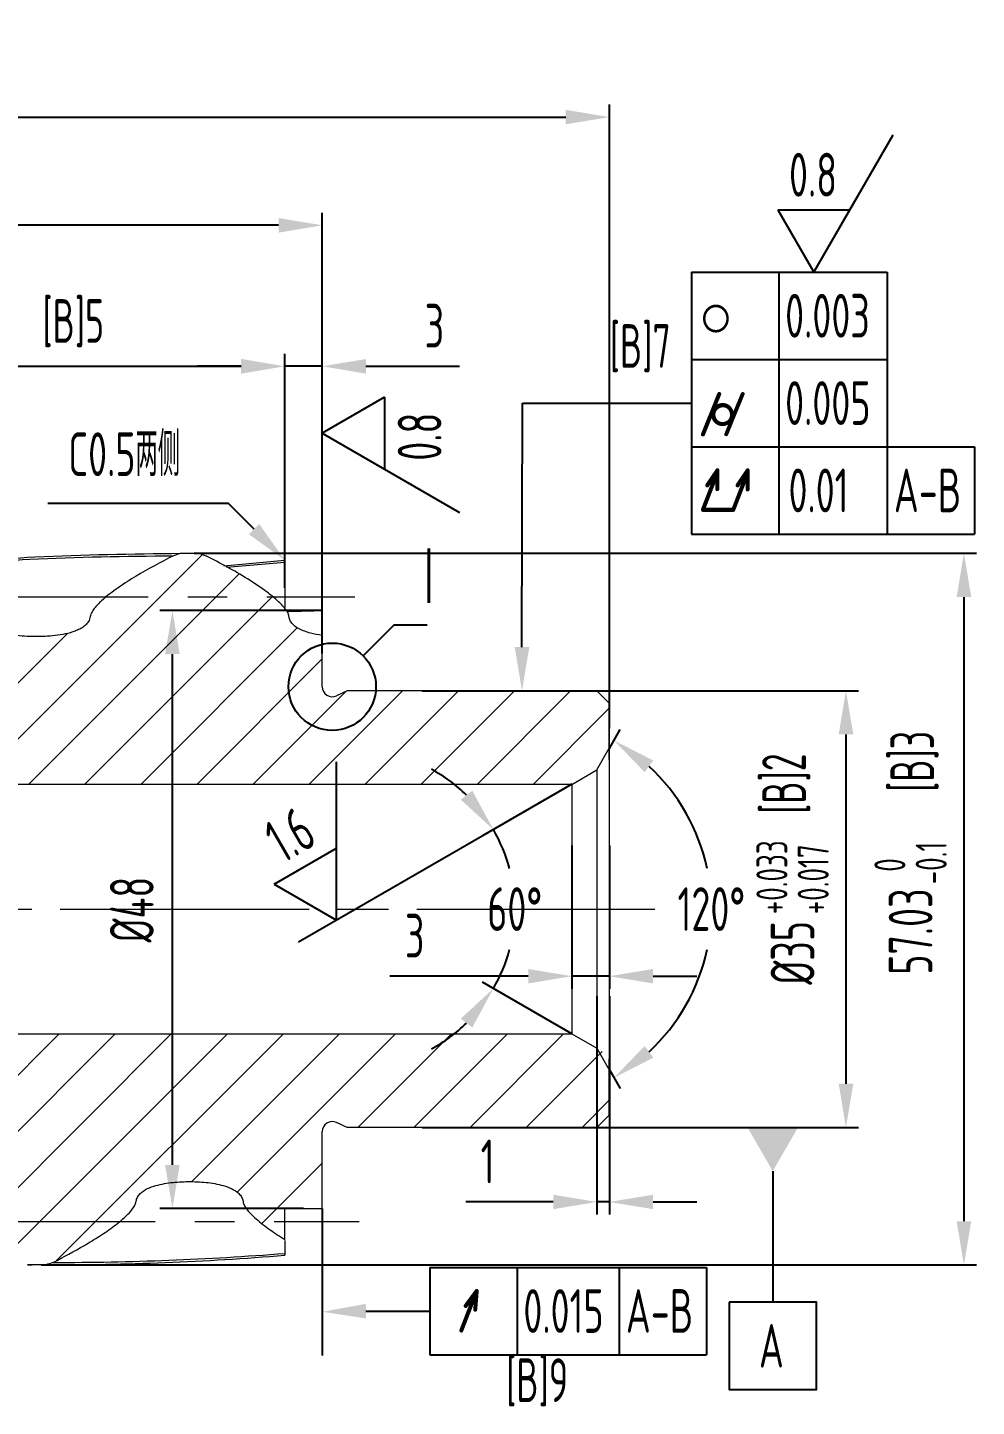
# Model space of a CAD drawing. Header units: millimetres. Extents: x 471 to 726, y 595 to 706.
# Drawn here: x 649.6 to 725.6, y 595.3 to 705.8 of the extents above; entities that cross this region are included whole.
import ezdxf

# ---------------------------------------------------------------- set-up
doc = ezdxf.new("R2010")
doc.units = ezdxf.units.MM
doc.linetypes.add('CENTER2', pattern=[28.574999, 19.049999, -3.175, 3.175, -3.175])
doc.layers.get('0').update_dxf_attribs({"lineweight": 18})
for name, color, linetype, lineweight in [('1粗实线层', 1, 'Continuous', 18), ('1轮廓实线层', 7, 'Continuous', 18), ('3中心线层', 1, 'CENTER2', 18), ('5剖面线层', 2, 'Continuous', 18), ('7标注层', 4, 'Continuous', 18), ('8符号标注层', 31, 'Continuous', 18)]:
    doc.layers.add(name, color=color, linetype=linetype, lineweight=lineweight)
doc.styles.add('PC_TEXTSTYLE', font='isocp.shx', dxfattribs={"width": 0.707, "bigfont": 'gbcbig.shx'})
doc.styles.add('PC_TEXTSTYLE4', font='isocp.shx', dxfattribs={"width": 0.707, "bigfont": 'gbcbig.shx'})
doc.styles.get("Standard").update_dxf_attribs({"font": 'txt.shx', "bigfont": 'gbcbig.shx'})
doc.dimstyles.new('GB_ANGULAR', dxfattribs={"dimtxt": 3.5, "dimasz": 3.5, "dimexe": 1, "dimexo": 0, "dimgap": 1.5, "dimtad": 1, "dimtih": 1, "dimtoh": 1, "dimdsep": 46, "dimtxsty": 'PC_TEXTSTYLE', "dimcen": 0, "dimdle": 7, "dimclrd": 256, "dimclrt": 3, "dimadec": 0, "dimazin": 2, "dimtfac": 0.71, "dimtdec": 3, "dimtmove": 0, "dimatfit": 3, "dimfxl": 1, "dimtolj": 1, "dimarcsym": 0})
doc.dimstyles.new('GB_LINEAR', dxfattribs={"dimtxt": 3.5, "dimasz": 3.5, "dimexe": 1, "dimexo": 0, "dimgap": 1.5, "dimtad": 1, "dimdsep": 46, "dimtxsty": 'PC_TEXTSTYLE', "dimcen": 0, "dimdle": 7, "dimclrd": 256, "dimclrt": 3, "dimadec": 0, "dimazin": 2, "dimtfac": 0.71, "dimtdec": 3, "dimtmove": 0, "dimatfit": 3, "dimfxl": 1, "dimtolj": 1, "dimarcsym": 0})

# ---------------------------------------------------------------- blocks, each defined once
blk = doc.blocks.new('*X877')
at = {"layer": '7标注层', "color": 3, "char_height": 3.5, "attachment_point": 1, "rotation": 90, "style": 'PC_TEXTSTYLE'}
for s, insert, width in [('{\\H0.71x;\\C2;-0.1}', (720.71, 637.15), 13.0512), ('{\\H0.71x;\\C2; 0}', (717.4, 637.15), 13.0512), ('57.03', (718.55, 629.9), 42.0382)]:
    blk.add_mtext(s, dxfattribs=dict(at, insert=insert, width=width))
blk = doc.blocks.new('*X766')
at = {"layer": '7标注层'}
for points in [[(725.16, 660.17), (723.99, 660.17), (724.57, 663.67)], [(723.99, 610.14), (725.16, 610.14), (724.57, 606.64)]]:
    blk.add_hatch(color=256, dxfattribs=at).paths.add_polyline_path(points, flags=0)
at = {"layer": '7标注层', "color": 0, "lineweight": -2}
for p, q in [((662.9, 663.67), (725.57, 663.67)), ((650.66, 606.64), (725.57, 606.64))]:
    blk.add_line(p, q, dxfattribs=at)
at = {"layer": '7标注层', "lineweight": -2}
blk.add_line((724.57, 660.17), (724.57, 610.14), dxfattribs=at)
at = {"layer": '7标注层', "color": 3}
blk.add_blockref('*X877', (0, 0), dxfattribs=at)
blk = doc.blocks.new('*X1099')
at = {"layer": '7标注层', "color": 3, "char_height": 3.5, "attachment_point": 1, "rotation": 90, "style": 'PC_TEXTSTYLE'}
for s, insert, width in [('{\\H0.71x;\\C2;+0.033}', (707.95, 634.75), 23.5926), ('{\\H0.71x;\\C2;+0.017}', (711.26, 634.75), 23.5926), ('%%C35', (709.1, 629.1), 46.2166)]:
    blk.add_mtext(s, dxfattribs=dict(at, insert=insert, width=width))
blk = doc.blocks.new('*X988')
at = {"layer": '7标注层'}
for points in [[(715.71, 649.16), (714.54, 649.16), (715.12, 652.66)], [(714.54, 621.16), (715.71, 621.16), (715.12, 617.66)]]:
    blk.add_hatch(color=256, dxfattribs=at).paths.add_polyline_path(points, flags=0)
at = {"layer": '7标注层', "color": 0, "lineweight": -2}
for p, q in [((681.17, 652.66), (716.12, 652.66)), ((681.17, 617.66), (716.12, 617.66))]:
    blk.add_line(p, q, dxfattribs=at)
at = {"layer": '7标注层', "lineweight": -2}
blk.add_line((715.12, 649.16), (715.12, 621.16), dxfattribs=at)
at = {"layer": '7标注层', "color": 3}
blk.add_blockref('*X1099', (0, 0), dxfattribs=at)
blk = doc.blocks.new('*X201919')
at = {"layer": '7标注层', "color": 3, "char_height": 3.5, "attachment_point": 1, "style": 'PC_TEXTSTYLE'}
for s, insert, width in [('{\\H0.71x;\\C2; 0}', (604.51, 705.8), 14.5571), ('173', (599.92, 704.65), 32.9391), ('{\\H0.71x;\\C2;-0.2}', (604.51, 702.49), 14.5571)]:
    blk.add_mtext(s, dxfattribs=dict(at, insert=insert, width=width))
blk = doc.blocks.new('*X191818')
at = {"layer": '7标注层'}
for points in [[(526.67, 699.21), (526.67, 698.05), (523.17, 698.63)], [(692.67, 698.05), (692.67, 699.21), (696.17, 698.63)]]:
    blk.add_hatch(color=256, dxfattribs=at).paths.add_polyline_path(points, flags=0)
at = {"layer": '7标注层', "color": 0, "lineweight": -2}
for p, q in [((523.17, 649.66), (523.17, 699.63)), ((696.17, 649.66), (696.17, 699.63))]:
    blk.add_line(p, q, dxfattribs=at)
at = {"layer": '7标注层', "lineweight": -2}
blk.add_line((526.67, 698.63), (692.67, 698.63), dxfattribs=at)
at = {"layer": '7标注层', "color": 3}
blk.add_blockref('*X201919', (0, 0), dxfattribs=at)
blk = doc.blocks.new('*X212020')
at = {"layer": '7标注层'}
for points in [[(618.67, 679.25), (618.67, 678.08), (615.17, 678.66)], [(666.67, 678.08), (666.67, 679.25), (670.17, 678.66)]]:
    blk.add_hatch(color=256, dxfattribs=at).paths.add_polyline_path(points, flags=0)
at = {"layer": '7标注层', "color": 0, "lineweight": -2}
for p, q in [((615.17, 656.88), (615.17, 679.66)), ((670.17, 661.83), (670.17, 679.66))]:
    blk.add_line(p, q, dxfattribs=at)
at = {"layer": '7标注层', "lineweight": -2}
blk.add_line((618.67, 678.66), (666.67, 678.66), dxfattribs=at)
at = {"layer": '7标注层', "color": 3, "insert": (642.67, 681.91), "char_height": 3.5, "width": 15.554, "attachment_point": 5, "style": 'PC_TEXTSTYLE'}
blk.add_mtext('55%%P0.1', dxfattribs=at)
blk = doc.blocks.new('*X232222')
at = {"layer": '7标注层', "color": 3, "char_height": 3.5, "attachment_point": 1, "style": 'PC_TEXTSTYLE'}
for s, insert, width in [('{\\H0.71x;\\C2; 0}', (622.75, 697.13), 17.5689), ('105', (618.15, 695.98), 35.9509), ('{\\H0.71x;\\C2;-0.15}', (622.75, 693.82), 17.5689)]:
    blk.add_mtext(s, dxfattribs=dict(at, insert=insert, width=width))
blk = doc.blocks.new('*X222121')
at = {"layer": '7标注层'}
for points in [[(571.67, 690.54), (571.67, 689.37), (568.17, 689.96)], [(669.67, 689.37), (669.67, 690.54), (673.17, 689.96)]]:
    blk.add_hatch(color=256, dxfattribs=at).paths.add_polyline_path(points, flags=0)
at = {"layer": '7标注层', "color": 0, "lineweight": -2}
for p, q in [((568.17, 656.77), (568.17, 690.96)), ((673.17, 655.63), (673.17, 690.96))]:
    blk.add_line(p, q, dxfattribs=at)
at = {"layer": '7标注层', "lineweight": -2}
blk.add_line((669.67, 689.96), (571.67, 689.96), dxfattribs=at)
at = {"layer": '7标注层', "color": 3}
blk.add_blockref('*X232222', (0, 0), dxfattribs=at)
blk = doc.blocks.new('*X323131')
at = {"layer": '8符号标注层', "lineweight": 25}
blk.add_hatch(color=4, dxfattribs=at).paths.add_polyline_path([(707.24, 617.66), (709.26, 614.16), (711.28, 617.66)], flags=0)
at = {"layer": '8符号标注层', "color": 4, "lineweight": 25}
blk.add_lwpolyline([(709.26, 614.16), (709.26, 603.66)], dxfattribs=at)
at = {"layer": '8符号标注层', "color": 31, "lineweight": 25}
blk.add_lwpolyline([(705.76, 603.66), (705.76, 596.66), (712.76, 596.66), (712.76, 603.66), (705.76, 603.66)], dxfattribs=at)
at = {"layer": '8符号标注层', "color": 3, "lineweight": 25, "insert": (708.15, 598.41), "char_height": 3.5, "width": 2.121, "attachment_point": 7}
blk.add_mtext('{\\Fisocp,GBCBIG;\\W0.707;A}', dxfattribs=at)
blk = doc.blocks.new('*X343333')
at = {"layer": '8符号标注层', "lineweight": 25}
blk.add_hatch(color=4, dxfattribs=at).paths.add_polyline_path([(689.17, 652.66), (689.76, 656.16), (688.59, 656.16)], flags=0)
at = {"layer": '8符号标注层', "color": 31, "lineweight": 25}
for points in [[(702.75, 686.21), (702.75, 679.21)], [(702.75, 686.21), (709.75, 686.21)], [(709.75, 686.21), (709.75, 679.21)], [(709.75, 686.21), (718.43, 686.21)], [(718.43, 686.21), (718.43, 679.21)], [(702.75, 679.21), (702.75, 672.21)], [(702.75, 679.21), (709.75, 679.21)], [(709.75, 679.21), (709.75, 672.21)], [(709.75, 679.21), (718.43, 679.21)], [(718.43, 679.21), (718.43, 672.21)], [(702.75, 672.21), (702.75, 665.21)], [(702.75, 672.21), (709.75, 672.21)], [(709.75, 672.21), (709.75, 665.21)], [(709.75, 672.21), (718.43, 672.21)], [(718.43, 672.21), (718.43, 665.21)], [(718.43, 672.21), (725.43, 672.21)], [(725.43, 672.21), (725.43, 665.21)], [(702.75, 665.21), (709.75, 665.21)], [(709.75, 665.21), (718.43, 665.21)], [(718.43, 665.21), (725.43, 665.21)]]:
    blk.add_lwpolyline(points, dxfattribs=at)
at = {"layer": '8符号标注层', "color": 4, "lineweight": 25}
for points in [[(689.17, 656.16), (689.2, 675.71)], [(689.2, 675.71), (702.75, 675.71)]]:
    blk.add_lwpolyline(points, dxfattribs=at)
at = {"layer": '8符号标注层', "color": 3, "lineweight": 25, "char_height": 3.5, "attachment_point": 7}
for s, insert, width in [('{\\Fisocp,GBCBIG;\\W0.707;0.003}', (710.25, 680.96), 10.3399), ('{\\Famgdt;e}', (703.29, 680.96), 2.25), ('{\\Fisocp,GBCBIG;\\W0.707;0.005}', (710.25, 673.96), 10.3399), ('{\\Famgdt;g}', (703.29, 673.04), 2.25), ('{\\Famgdt;t}', (703.29, 666.98), 1.125), ('{\\Fisocp,GBCBIG;\\W0.707;0.01}', (710.52, 666.96), 7.1584), ('{\\Fisocp,GBCBIG;\\W0.707;A-B}', (718.96, 666.96), 7.1584)]:
    blk.add_mtext(s, dxfattribs=dict(at, insert=insert, width=width))
blk = doc.blocks.new('*X383737')
at = {"layer": '8符号标注层', "color": 31, "lineweight": 25}
for points in [[(709.67, 691.21), (712.56, 686.21), (718.91, 697.21)], [(709.67, 691.21), (715.44, 691.21)]]:
    blk.add_lwpolyline(points, dxfattribs=at)
at = {"layer": '8符号标注层', "color": 3, "lineweight": 25, "insert": (710.56, 692.26), "char_height": 3.5, "width": 5.3025, "attachment_point": 7}
blk.add_mtext('{\\Fisocp,GBCBIG;\\W0.707;0.8}', dxfattribs=at)
blk = doc.blocks.new('*X393838')
at = {"layer": '8符号标注层', "color": 31, "lineweight": 25}
for points in [[(678.17, 676.18), (673.17, 673.29), (684.17, 666.94)], [(678.17, 676.18), (678.17, 670.41)]]:
    blk.add_lwpolyline(points, dxfattribs=at)
at = {"layer": '8符号标注层', "color": 3, "lineweight": 25, "insert": (682.72, 671.09), "char_height": 3.5, "width": 5.3025, "attachment_point": 7, "rotation": 90}
blk.add_mtext('{\\Fisocp,GBCBIG;\\W0.707;0.8}', dxfattribs=at)
blk = doc.blocks.new('*X434242')
at = {"layer": '8符号标注层', "color": 31, "lineweight": 25}
blk.add_lwpolyline([(676.44, 655.46), (678.92, 657.93), (681.58, 657.93)], dxfattribs=at)
at = {"layer": '8符号标注层', "color": 31, "linetype": 'Continuous', "lineweight": 25}
blk.add_circle((673.97, 652.98), 3.5, dxfattribs=at)
at = {"layer": '8符号标注层', "color": 3, "lineweight": 25, "insert": (680.43, 659.21), "char_height": 5, "width": 1.1421, "attachment_point": 7}
blk.add_mtext('{\\Fisocp,GBCBIG;\\W0.707;Ⅰ}', dxfattribs=at)
blk = doc.blocks.new('*X545353')
at = {"layer": '7标注层'}
for points in [[(684.27, 643.93), (685.19, 644.65), (686.88, 641.53)], [(685.19, 625.67), (684.27, 626.38), (686.88, 628.79)]]:
    blk.add_hatch(color=256, dxfattribs=at).paths.add_polyline_path(points, flags=0)
at = {"layer": '7标注层', "color": 0, "lineweight": -2}
for p, q in [((693.17, 645.16), (686.02, 641.03)), ((693.17, 625.16), (686.02, 629.29))]:
    blk.add_line(p, q, dxfattribs=at)
at = {"layer": '7标注层', "lineweight": -2}
for start, end in [(45.7883, 61.5767), (14.7776, 30), (330, 345.2224), (298.4233, 314.2117)]:
    blk.add_arc((675.85, 635.16), 12.74, start, end, dxfattribs=at)
at = {"layer": '7标注层', "color": 3, "insert": (688.59, 635.16), "char_height": 3.5, "width": 8.484, "attachment_point": 5, "style": 'PC_TEXTSTYLE'}
blk.add_mtext('60%%D', dxfattribs=at)
blk = doc.blocks.new('*X555454')
at = {"layer": '7标注层'}
for points in [[(691.67, 611.11), (691.67, 612.27), (695.17, 611.69)], [(699.67, 612.27), (699.67, 611.11), (696.17, 611.69)]]:
    blk.add_hatch(color=256, dxfattribs=at).paths.add_polyline_path(points, flags=0)
at = {"layer": '7标注层', "color": 0, "lineweight": -2}
for p, q in [((695.17, 628.19), (695.17, 610.69)), ((696.17, 628.19), (696.17, 610.69))]:
    blk.add_line(p, q, dxfattribs=at)
at = {"layer": '7标注层', "lineweight": -2}
for p, q in [((691.67, 611.69), (684.67, 611.69)), ((696.17, 611.69), (695.17, 611.69)), ((699.67, 611.69), (703.17, 611.69))]:
    blk.add_line(p, q, dxfattribs=at)
at = {"layer": '7标注层', "color": 3, "insert": (686.42, 614.94), "char_height": 3.5, "width": 1.414, "attachment_point": 5, "style": 'PC_TEXTSTYLE'}
blk.add_mtext('1', dxfattribs=at)
blk = doc.blocks.new('*X565555')
at = {"layer": '7标注层'}
for points in [[(689.67, 629.2), (689.67, 630.36), (693.17, 629.78)], [(699.67, 630.36), (699.67, 629.2), (696.17, 629.78)]]:
    blk.add_hatch(color=256, dxfattribs=at).paths.add_polyline_path(points, flags=0)
at = {"layer": '7标注层', "color": 0, "lineweight": -2}
for p, q in [((693.17, 640.25), (693.17, 628.78)), ((696.17, 640.25), (696.17, 628.78))]:
    blk.add_line(p, q, dxfattribs=at)
at = {"layer": '7标注层', "lineweight": -2}
for p, q in [((689.67, 629.78), (678.59, 629.78)), ((696.17, 629.78), (693.17, 629.78)), ((699.67, 629.78), (703.17, 629.78))]:
    blk.add_line(p, q, dxfattribs=at)
at = {"layer": '7标注层', "color": 3, "insert": (680.58, 633.03), "char_height": 3.5, "width": 2.121, "attachment_point": 5, "style": 'PC_TEXTSTYLE'}
blk.add_mtext('3', dxfattribs=at)
blk = doc.blocks.new('*X585757')
at = {"layer": '7标注层', "lineweight": 25}
blk.add_hatch(color=4, dxfattribs=at).paths.add_polyline_path([(670.17, 663.12), (668.12, 666.02), (667.29, 665.2)], flags=0)
at = {"layer": '7标注层', "color": 4, "lineweight": 25}
for points in [[(665.67, 667.66), (651.19, 667.66)], [(667.71, 665.61), (665.67, 667.66)]]:
    blk.add_lwpolyline(points, dxfattribs=at)
at = {"layer": '7标注层', "color": 3, "lineweight": 25, "insert": (652.82, 669.86), "char_height": 3.5, "width": 15.7528, "attachment_point": 7}
blk.add_mtext('{\\Fisocp,GBCBIG;\\W0.707;C0.5两侧}', dxfattribs=at)
blk = doc.blocks.new('*X626161')
at = {"layer": '7标注层'}
for points in [[(699.69, 647.07), (699, 646.13), (696.53, 648.68)], [(699, 624.19), (699.69, 623.25), (696.53, 621.64)]]:
    blk.add_hatch(color=256, dxfattribs=at).paths.add_polyline_path(points, flags=0)
at = {"layer": '7标注层', "color": 0, "lineweight": -2}
for p, q in [((696.17, 648.04), (697.03, 649.54)), ((696.17, 622.27), (697.03, 620.77))]:
    blk.add_line(p, q, dxfattribs=at)
at = {"layer": '7标注层', "lineweight": -2}
for start, end in [(12.0173, 47.1259), (312.8741, 347.9827)]:
    blk.add_arc((688.73, 635.16), 15.61, start, end, dxfattribs=at)
at = {"layer": '7标注层', "color": 3, "insert": (704.34, 635.16), "char_height": 3.5, "width": 10.9585, "attachment_point": 5, "style": 'PC_TEXTSTYLE'}
blk.add_mtext('120%%D', dxfattribs=at)
blk = doc.blocks.new('*X646363')
at = {"layer": '8符号标注层', "color": 31, "lineweight": 25}
for points in [[(669.31, 637.16), (674.31, 634.27), (674.31, 646.97)], [(669.31, 637.16), (674.31, 640.05)]]:
    blk.add_lwpolyline(points, dxfattribs=at)
at = {"layer": '8符号标注层', "color": 4, "lineweight": 25}
blk.add_lwpolyline([(692.73, 644.91), (671.28, 632.52)], dxfattribs=at)
at = {"layer": '8符号标注层', "color": 3, "lineweight": 25, "insert": (669.99, 638.76), "char_height": 3.5, "width": 7.5382, "attachment_point": 7, "rotation": 30}
blk.add_mtext('{\\Fisocp,GBCBIG;\\W0.707;1.6}', dxfattribs=at)
blk = doc.blocks.new('*X676666')
at = {"layer": '8符号标注层', "lineweight": 25}
blk.add_hatch(color=4, dxfattribs=at).paths.add_polyline_path([(673.17, 602.89), (676.68, 602.35), (676.66, 603.52)], flags=0)
at = {"layer": '8符号标注层', "color": 4, "lineweight": 25}
for points in [[(673.17, 611.16), (673.17, 599.39)], [(676.67, 602.93), (678.28, 602.95)], [(678.28, 602.95), (681.78, 602.95)]]:
    blk.add_lwpolyline(points, dxfattribs=at)
at = {"layer": '8符号标注层', "color": 31, "lineweight": 25}
for points in [[(681.78, 606.45), (681.78, 599.45)], [(681.78, 606.45), (688.78, 606.45)], [(688.78, 606.45), (688.78, 599.45)], [(688.78, 606.45), (696.96, 606.45)], [(696.96, 606.45), (696.96, 599.45)], [(696.96, 606.45), (703.96, 606.45)], [(703.96, 606.45), (703.96, 599.45)], [(681.78, 599.45), (688.78, 599.45)], [(688.78, 599.45), (696.96, 599.45)], [(696.96, 599.45), (703.96, 599.45)]]:
    blk.add_lwpolyline(points, dxfattribs=at)
at = {"layer": '8符号标注层', "color": 3, "lineweight": 25, "char_height": 3.5, "attachment_point": 7}
for s, insert, width in [('{\\Famgdt;h}', (683.94, 601.22), 2.25), ('{\\Fisocp,GBCBIG;\\W0.707;0.015}', (689.28, 601.2), 9.5445), ('{\\Fisocp,GBCBIG;\\W0.707;A-B}', (697.49, 601.2), 7.1584)]:
    blk.add_mtext(s, dxfattribs=dict(at, insert=insert, width=width))
blk = doc.blocks.new('*X686767')
at = {"layer": '7标注层'}
for points in [[(666.67, 678.07), (666.67, 679.24), (670.17, 678.66)], [(676.67, 679.24), (676.67, 678.07), (673.17, 678.66)]]:
    blk.add_hatch(color=256, dxfattribs=at).paths.add_polyline_path(points, flags=0)
at = {"layer": '7标注层', "color": 0, "lineweight": -2}
for p, q in [((670.17, 660.9), (670.17, 679.66)), ((673.17, 658.03), (673.17, 679.66))]:
    blk.add_line(p, q, dxfattribs=at)
at = {"layer": '7标注层', "lineweight": -2}
for p, q in [((666.67, 678.66), (663.17, 678.66)), ((673.17, 678.66), (670.17, 678.66)), ((676.67, 678.66), (684.16, 678.66))]:
    blk.add_line(p, q, dxfattribs=at)
at = {"layer": '7标注层', "color": 3, "insert": (682.16, 681.91), "char_height": 3.5, "width": 2.121, "attachment_point": 5, "style": 'PC_TEXTSTYLE'}
blk.add_mtext('3', dxfattribs=at)
blk = doc.blocks.new('*X696868')
at = {"layer": '7标注层'}
for points in [[(661.75, 655.59), (660.58, 655.59), (661.17, 659.09)], [(660.58, 614.66), (661.75, 614.66), (661.17, 611.16)]]:
    blk.add_hatch(color=256, dxfattribs=at).paths.add_polyline_path(points, flags=0)
at = {"layer": '7标注层', "color": 0, "lineweight": -2}
for p, q in [((673.17, 659.09), (660.17, 659.09)), ((671.67, 611.16), (660.17, 611.16))]:
    blk.add_line(p, q, dxfattribs=at)
at = {"layer": '7标注层', "lineweight": -2}
blk.add_line((661.17, 614.66), (661.17, 655.59), dxfattribs=at)
at = {"layer": '7标注层', "color": 3, "insert": (657.92, 635.12), "char_height": 3.5, "width": 10.9585, "attachment_point": 5, "rotation": 90, "style": 'PC_TEXTSTYLE'}
blk.add_mtext('%%C48', dxfattribs=at)

msp = doc.modelspace()

# ---------------------------------------------------------------- hatches: boundary and pattern name
at = {"layer": '5剖面线层'}
h = msp.add_hatch(dxfattribs=at)
h.set_pattern_fill('ANSI31', color=256, style=0, pattern_type=0)
edge = h.paths.add_edge_path(flags=0)
edge.add_line((575.167, 660.657), (569.167, 660.657))
edge.add_line((569.167, 660.657), (568.167, 659.657))
edge.add_line((568.167, 659.657), (568.167, 655.157))
edge.add_arc((567.167, 655.157), 1, -90, 0, ccw=False)
edge.add_line((567.167, 654.157), (565.667, 654.157))
edge.add_arc((565.667, 655.157), 1, 180, 270, ccw=False)
edge.add_line((564.667, 655.157), (564.667, 656.262))
edge.add_line((564.667, 656.262), (540.167, 656.262))
edge.add_line((540.167, 656.262), (540.167, 652.657))
edge.add_line((540.167, 652.657), (524.167, 652.657))
edge.add_line((524.167, 652.657), (523.167, 651.657))
edge.add_line((523.167, 651.657), (523.167, 647.157))
edge.add_line((523.167, 647.157), (525.167, 645.157))
edge.add_line((525.167, 645.157), (694.167, 645.157))
edge.add_line((694.167, 645.157), (696.167, 647.157))
edge.add_line((696.167, 647.157), (696.167, 651.657))
edge.add_line((696.167, 651.657), (695.167, 652.657))
edge.add_line((695.167, 652.657), (673.167, 652.657))
edge.add_line((673.167, 652.657), (673.167, 657.096))
edge.add_spline(control_points=[(673.167, 657.096), (672.539, 657.181), (671.897, 657.312), (671.335, 657.605), (671.174, 657.689), (671.02, 657.791), (670.886, 657.914), (670.786, 658.007), (670.695, 658.113), (670.629, 658.233), (670.563, 658.353), (670.522, 658.488), (670.496, 658.623), (670.468, 658.768), (670.408, 658.908), (670.33, 659.034), (670.304, 659.076), (670.276, 659.117), (670.247, 659.157)], knot_values=[0, 0, 0, 0, 1.9218264, 1.9218264, 1.9218264, 2.4645516, 2.4645516, 2.4645516, 2.8728209, 2.8728209, 2.8728209, 3.2832211, 3.2832211, 3.2832211, 3.7291763, 3.7291763, 3.7291763, 3.877352, 3.877352, 3.877352, 3.877352], weights=[1, 1, 1, 1, 1, 1, 1, 1, 1, 1, 1, 1, 1, 1, 1, 1, 1, 1, 1], degree=3, periodic=0)
edge.add_line((670.247, 659.157), (670.167, 659.157))
edge.add_line((670.167, 659.157), (670.167, 659.264))
edge.add_spline(control_points=[(670.167, 659.264), (669.985, 659.494), (669.773, 659.701), (669.555, 659.898), (668.899, 660.49), (668.166, 660.996), (667.42, 661.47), (666.27, 662.2), (665.07, 662.851), (663.858, 663.472)], knot_values=[0, 0, 0, 0, 0.8830641, 0.8830641, 0.8830641, 3.5376815, 3.5376815, 3.5376815, 7.6249258, 7.6249258, 7.6249258, 7.6249258], weights=[1, 1, 1, 1, 1, 1, 1, 1, 1, 1], degree=3, periodic=0)
edge.add_line((663.858, 663.472), (663.858, 663.472))
edge.add_spline(control_points=[(663.858, 663.472), (663.661, 663.538), (663.464, 663.605), (663.267, 663.672)], knot_values=[0, 0, 0, 0, 0.6239195, 0.6239195, 0.6239195, 0.6239195], weights=[1, 1, 1, 1], degree=3, periodic=0)
edge.add_spline(control_points=[(663.267, 663.672), (663.025, 663.672), (662.783, 663.672), (662.541, 663.672)], knot_values=[0, 0, 0, 0, 0.7256831, 0.7256831, 0.7256831, 0.7256831], weights=[1, 1, 1, 1], degree=3, periodic=0)
edge.add_spline(control_points=[(662.541, 663.672), (662.3, 663.672), (662.058, 663.672), (661.816, 663.672)], knot_values=[0, 0, 0, 0, 0.7256533, 0.7256533, 0.7256533, 0.7256533], weights=[1, 1, 1, 1], degree=3, periodic=0)
edge.add_spline(control_points=[(661.816, 663.672), (661.619, 663.605), (661.422, 663.538), (661.225, 663.472)], knot_values=[0, 0, 0, 0, 0.6238429, 0.6238429, 0.6238429, 0.6238429], weights=[1, 1, 1, 1], degree=3, periodic=0)
edge.add_spline(control_points=[(661.225, 663.472), (659.855, 662.77), (658.497, 662.032), (657.215, 661.178), (656.55, 660.735), (655.897, 660.261), (655.323, 659.705), (655.146, 659.533), (654.975, 659.351), (654.832, 659.15), (654.686, 658.943), (654.621, 658.688), (654.546, 658.447), (654.502, 658.305), (654.429, 658.17), (654.334, 658.056), (654.217, 657.915), (654.07, 657.796), (653.914, 657.699), (653.63, 657.522), (653.309, 657.405), (652.988, 657.313), (651.97, 657.024), (650.887, 656.966), (649.83, 657.001), (649.203, 657.023), (648.574, 657.084), (647.962, 657.221), (647.64, 657.293), (647.319, 657.385), (647.017, 657.518), (646.817, 657.606), (646.622, 657.715), (646.454, 657.854), (646.345, 657.945), (646.244, 658.05), (646.167, 658.169), (646.089, 658.289), (646.038, 658.428), (646.007, 658.568), (645.977, 658.699), (645.943, 658.832), (645.878, 658.95), (645.716, 659.245), (645.479, 659.496), (645.236, 659.729), (644.194, 660.73), (642.937, 661.494), (641.685, 662.215), (640.921, 662.655), (640.143, 663.07), (639.359, 663.472)], knot_values=[0, 0, 0, 0, 4.515098, 4.515098, 4.515098, 6.859711, 6.859711, 6.859711, 7.5820858, 7.5820858, 7.5820858, 8.3374113, 8.3374113, 8.3374113, 8.7865045, 8.7865045, 8.7865045, 9.3418073, 9.3418073, 9.3418073, 10.3539221, 10.3539221, 10.3539221, 13.5847938, 13.5847938, 13.5847938, 15.4897616, 15.4897616, 15.4897616, 16.4914684, 16.4914684, 16.4914684, 17.1555154, 17.1555154, 17.1555154, 17.586152, 17.586152, 17.586152, 18.0229611, 18.0229611, 18.0229611, 18.4295555, 18.4295555, 18.4295555, 19.4485075, 19.4485075, 19.4485075, 23.849179, 23.849179, 23.849179, 26.5230852, 26.5230852, 26.5230852, 26.5230852], weights=[1, 1, 1, 1, 1, 1, 1, 1, 1, 1, 1, 1, 1, 1, 1, 1, 1, 1, 1, 1, 1, 1, 1, 1, 1, 1, 1, 1, 1, 1, 1, 1, 1, 1, 1, 1, 1, 1, 1, 1, 1, 1, 1, 1, 1, 1, 1, 1, 1, 1, 1, 1], degree=3, periodic=0)
edge.add_spline(control_points=[(639.359, 663.472), (639.162, 663.538), (638.965, 663.605), (638.768, 663.672)], knot_values=[0, 0, 0, 0, 0.6238367, 0.6238367, 0.6238367, 0.6238367], weights=[1, 1, 1, 1], degree=3, periodic=0)
edge.add_spline(control_points=[(638.768, 663.672), (638.526, 663.672), (638.285, 663.672), (638.043, 663.672)], knot_values=[0, 0, 0, 0, 0.7255391, 0.7255391, 0.7255391, 0.7255391], weights=[1, 1, 1, 1], degree=3, periodic=0)
edge.add_spline(control_points=[(638.043, 663.672), (637.801, 663.672), (637.559, 663.672), (637.317, 663.672)], knot_values=[0, 0, 0, 0, 0.7255895, 0.7255895, 0.7255895, 0.7255895], weights=[1, 1, 1, 1], degree=3, periodic=0)
edge.add_spline(control_points=[(637.317, 663.672), (637.12, 663.605), (636.923, 663.538), (636.726, 663.472)], knot_values=[0, 0, 0, 0, 0.6238567, 0.6238567, 0.6238567, 0.6238567], weights=[1, 1, 1, 1], degree=3, periodic=0)
edge.add_spline(control_points=[(636.726, 663.472), (635.357, 662.77), (634, 662.033), (632.719, 661.18), (632.054, 660.737), (631.401, 660.264), (630.827, 659.708), (630.647, 659.533), (630.473, 659.348), (630.328, 659.143), (630.18, 658.932), (630.12, 658.671), (630.04, 658.426), (630, 658.303), (629.937, 658.186), (629.858, 658.085), (629.751, 657.948), (629.617, 657.832), (629.472, 657.736), (629.217, 657.565), (628.925, 657.448), (628.632, 657.356), (627.714, 657.068), (626.73, 656.992), (625.768, 656.994), (624.717, 656.996), (623.628, 657.078), (622.65, 657.463), (622.466, 657.536), (622.286, 657.622), (622.121, 657.731), (621.955, 657.841), (621.799, 657.978), (621.686, 658.142), (621.603, 658.262), (621.547, 658.401), (621.513, 658.542), (621.471, 658.718), (621.417, 658.896), (621.321, 659.049), (621.087, 659.42), (620.756, 659.726), (620.425, 660.013), (618.919, 661.322), (617.133, 662.286), (615.365, 663.211), (615.299, 663.245), (615.233, 663.28), (615.168, 663.314)], knot_values=[0, 0, 0, 0, 4.5281942, 4.5281942, 4.5281942, 6.879625, 6.879625, 6.879625, 7.6174519, 7.6174519, 7.6174519, 8.3890386, 8.3890386, 8.3890386, 8.78051, 8.78051, 8.78051, 9.3058395, 9.3058395, 9.3058395, 10.2412839, 10.2412839, 10.2412839, 13.1944016, 13.1944016, 13.1944016, 16.4285527, 16.4285527, 16.4285527, 17.0236555, 17.0236555, 17.0236555, 17.6300172, 17.6300172, 17.6300172, 18.0699477, 18.0699477, 18.0699477, 18.6135863, 18.6135863, 18.6135863, 19.9305273, 19.9305273, 19.9305273, 25.9560569, 25.9560569, 25.9560569, 26.1787549, 26.1787549, 26.1787549, 26.1787549], weights=[1, 1, 1, 1, 1, 1, 1, 1, 1, 1, 1, 1, 1, 1, 1, 1, 1, 1, 1, 1, 1, 1, 1, 1, 1, 1, 1, 1, 1, 1, 1, 1, 1, 1, 1, 1, 1, 1, 1, 1, 1, 1, 1, 1, 1, 1, 1, 1, 1], degree=3, periodic=0)
edge.add_line((615.168, 663.314), (615.167, 658.157))
edge.add_arc((612.167, 658.157), 3, 270, 360, ccw=False)
edge.add_line((612.167, 655.157), (578.167, 655.157))
edge.add_arc((578.167, 657.157), 2, 180, 270, ccw=False)
edge.add_line((576.167, 657.157), (576.167, 659.657))
edge.add_line((576.167, 659.657), (575.167, 660.657))
h = msp.add_hatch(dxfattribs=at)
h.set_pattern_fill('ANSI31', color=256, style=0, pattern_type=0)
edge = h.paths.add_edge_path(flags=0)
edge.add_line((673.167, 617.657), (695.167, 617.657))
edge.add_line((695.167, 617.657), (696.167, 618.657))
edge.add_line((696.167, 618.657), (696.167, 623.157))
edge.add_line((696.167, 623.157), (694.167, 625.157))
edge.add_line((694.167, 625.157), (525.167, 625.157))
edge.add_line((525.167, 625.157), (523.167, 623.157))
edge.add_line((523.167, 623.157), (523.167, 618.657))
edge.add_line((523.167, 618.657), (524.167, 617.657))
edge.add_line((524.167, 617.657), (540.167, 617.657))
edge.add_line((540.167, 617.657), (540.167, 614.053))
edge.add_line((540.167, 614.053), (564.667, 614.053))
edge.add_line((564.667, 614.053), (564.667, 615.157))
edge.add_arc((565.667, 615.157), 1, 90, 180, ccw=False)
edge.add_line((565.667, 616.157), (567.167, 616.157))
edge.add_arc((567.167, 615.157), 1, 0, 90, ccw=False)
edge.add_line((568.167, 615.157), (568.167, 610.657))
edge.add_line((568.167, 610.657), (569.167, 609.657))
edge.add_line((569.167, 609.657), (575.167, 609.657))
edge.add_line((575.167, 609.657), (576.167, 610.657))
edge.add_line((576.167, 610.657), (576.167, 613.157))
edge.add_arc((578.167, 613.157), 2, 90, 180, ccw=False)
edge.add_line((578.167, 615.157), (612.167, 615.157))
edge.add_arc((612.167, 612.157), 3, 21.24413, 90, ccw=False)
edge.add_spline(control_points=[(614.964, 613.245), (615.457, 613.188), (615.949, 613.099), (616.421, 612.947), (616.682, 612.862), (616.94, 612.758), (617.172, 612.612), (617.308, 612.526), (617.437, 612.425), (617.546, 612.305), (617.633, 612.208), (617.708, 612.097), (617.758, 611.976), (617.917, 611.594), (618.046, 611.177), (618.323, 610.87), (619.115, 609.992), (620.131, 609.332), (621.134, 608.708), (622.217, 608.034), (623.341, 607.425), (624.477, 606.843)], knot_values=[0, 0, 0, 0, 1.5273872, 1.5273872, 1.5273872, 2.369348, 2.369348, 2.369348, 2.8644582, 2.8644582, 2.8644582, 3.2655622, 3.2655622, 3.2655622, 4.5218399, 4.5218399, 4.5218399, 8.0428297, 8.0428297, 8.0428297, 11.8291064, 11.8291064, 11.8291064, 11.8291064], weights=[1, 1, 1, 1, 1, 1, 1, 1, 1, 1, 1, 1, 1, 1, 1, 1, 1, 1, 1, 1, 1, 1], degree=3, periodic=0)
edge.add_spline(control_points=[(624.477, 606.843), (624.674, 606.777), (624.871, 606.71), (625.067, 606.643)], knot_values=[0, 0, 0, 0, 0.6237733, 0.6237733, 0.6237733, 0.6237733], weights=[1, 1, 1, 1], degree=3, periodic=0)
edge.add_spline(control_points=[(625.067, 606.643), (625.309, 606.643), (625.551, 606.643), (625.793, 606.643)], knot_values=[0, 0, 0, 0, 0.7257201, 0.7257201, 0.7257201, 0.7257201], weights=[1, 1, 1, 1], degree=3, periodic=0)
edge.add_line((625.793, 606.643), (625.793, 606.643))
edge.add_spline(control_points=[(625.793, 606.643), (626.035, 606.643), (626.277, 606.643), (626.519, 606.643)], knot_values=[0, 0, 0, 0, 0.7255747, 0.7255747, 0.7255747, 0.7255747], weights=[1, 1, 1, 1], degree=3, periodic=0)
edge.add_spline(control_points=[(626.519, 606.643), (626.715, 606.71), (626.912, 606.777), (627.11, 606.843)], knot_values=[0, 0, 0, 0, 0.6237615, 0.6237615, 0.6237615, 0.6237615], weights=[1, 1, 1, 1], degree=3, periodic=0)
edge.add_spline(control_points=[(627.11, 606.843), (628.542, 607.577), (629.962, 608.349), (631.293, 609.254), (631.981, 609.722), (632.663, 610.22), (633.228, 610.831), (633.369, 610.984), (633.503, 611.147), (633.607, 611.327), (633.685, 611.461), (633.726, 611.615), (633.761, 611.766), (633.797, 611.916), (633.858, 612.065), (633.948, 612.191), (634.045, 612.325), (634.169, 612.44), (634.303, 612.537), (634.531, 612.701), (634.793, 612.818), (635.059, 612.911), (635.872, 613.195), (636.751, 613.288), (637.612, 613.315), (638.586, 613.345), (639.579, 613.292), (640.525, 613.058), (640.81, 612.988), (641.093, 612.9), (641.359, 612.778), (641.563, 612.685), (641.76, 612.57), (641.927, 612.421), (642.032, 612.328), (642.127, 612.22), (642.197, 612.099), (642.267, 611.977), (642.311, 611.839), (642.338, 611.701), (642.366, 611.56), (642.421, 611.421), (642.495, 611.298), (642.692, 610.973), (642.969, 610.7), (643.25, 610.444), (644.523, 609.285), (646.045, 608.418), (647.557, 607.593), (648.026, 607.336), (648.5, 607.087), (648.976, 606.843)], knot_values=[0, 0, 0, 0, 4.7738757, 4.7738757, 4.7738757, 7.2444076, 7.2444076, 7.2444076, 7.8589188, 7.8589188, 7.8589188, 8.3207297, 8.3207297, 8.3207297, 8.7871242, 8.7871242, 8.7871242, 9.282118, 9.282118, 9.282118, 10.1258133, 10.1258133, 10.1258133, 12.7347482, 12.7347482, 12.7347482, 15.6837299, 15.6837299, 15.6837299, 16.5635038, 16.5635038, 16.5635038, 17.2365851, 17.2365851, 17.2365851, 17.6562786, 17.6562786, 17.6562786, 18.0793263, 18.0793263, 18.0793263, 18.5155257, 18.5155257, 18.5155257, 19.6643543, 19.6643543, 19.6643543, 24.9048313, 24.9048313, 24.9048313, 26.5276799, 26.5276799, 26.5276799, 26.5276799], weights=[1, 1, 1, 1, 1, 1, 1, 1, 1, 1, 1, 1, 1, 1, 1, 1, 1, 1, 1, 1, 1, 1, 1, 1, 1, 1, 1, 1, 1, 1, 1, 1, 1, 1, 1, 1, 1, 1, 1, 1, 1, 1, 1, 1, 1, 1, 1, 1, 1, 1, 1, 1], degree=3, periodic=0)
edge.add_line((648.976, 606.843), (648.976, 606.843))
edge.add_spline(control_points=[(648.976, 606.843), (649.173, 606.777), (649.37, 606.71), (649.567, 606.643)], knot_values=[0, 0, 0, 0, 0.6238215, 0.6238215, 0.6238215, 0.6238215], weights=[1, 1, 1, 1], degree=3, periodic=0)
edge.add_spline(control_points=[(649.567, 606.643), (649.809, 606.643), (650.05, 606.643), (650.292, 606.643)], knot_values=[0, 0, 0, 0, 0.7256421, 0.7256421, 0.7256421, 0.7256421], weights=[1, 1, 1, 1], degree=3, periodic=0)
edge.add_spline(control_points=[(650.292, 606.643), (650.534, 606.643), (650.776, 606.643), (651.018, 606.643)], knot_values=[0, 0, 0, 0, 0.7256078, 0.7256078, 0.7256078, 0.7256078], weights=[1, 1, 1, 1], degree=3, periodic=0)
edge.add_spline(control_points=[(651.018, 606.643), (651.215, 606.71), (651.412, 606.777), (651.609, 606.843)], knot_values=[0, 0, 0, 0, 0.6237871, 0.6237871, 0.6237871, 0.6237871], weights=[1, 1, 1, 1], degree=3, periodic=0)
edge.add_line((651.609, 606.843), (651.609, 606.843))
edge.add_spline(control_points=[(651.609, 606.843), (653.042, 607.578), (654.463, 608.35), (655.795, 609.256), (656.483, 609.724), (657.166, 610.223), (657.73, 610.835), (657.872, 610.988), (658.005, 611.152), (658.109, 611.332), (658.185, 611.464), (658.225, 611.614), (658.259, 611.762), (658.294, 611.91), (658.352, 612.056), (658.439, 612.18), (658.516, 612.29), (658.612, 612.387), (658.716, 612.471), (658.909, 612.628), (659.136, 612.746), (659.366, 612.839), (660.042, 613.112), (660.782, 613.224), (661.509, 613.282), (662.005, 613.321), (662.504, 613.33), (663.002, 613.314), (663.79, 613.287), (664.588, 613.201), (665.342, 612.971), (665.611, 612.889), (665.877, 612.787), (666.118, 612.644), (666.264, 612.558), (666.402, 612.455), (666.519, 612.333), (666.61, 612.237), (666.689, 612.127), (666.744, 612.007), (666.783, 611.921), (666.81, 611.829), (666.831, 611.737), (666.863, 611.587), (666.912, 611.437), (666.99, 611.306), (667.189, 610.974), (667.472, 610.697), (667.759, 610.437), (668.494, 609.77), (669.324, 609.21), (670.167, 608.687)], knot_values=[0, 0, 0, 0, 4.8050456, 4.8050456, 4.8050456, 7.2917376, 7.2917376, 7.2917376, 7.9102887, 7.9102887, 7.9102887, 8.3655912, 8.3655912, 8.3655912, 8.8246788, 8.8246788, 8.8246788, 9.2258369, 9.2258369, 9.2258369, 9.9768195, 9.9768195, 9.9768195, 12.1923467, 12.1923467, 12.1923467, 13.6954336, 13.6954336, 13.6954336, 16.0881151, 16.0881151, 16.0881151, 16.9344144, 16.9344144, 16.9344144, 17.4433649, 17.4433649, 17.4433649, 17.8410646, 17.8410646, 17.8410646, 18.123931, 18.123931, 18.123931, 18.5833069, 18.5833069, 18.5833069, 19.7441412, 19.7441412, 19.7441412, 22.7376348, 22.7376348, 22.7376348, 22.7376348], weights=[1, 1, 1, 1, 1, 1, 1, 1, 1, 1, 1, 1, 1, 1, 1, 1, 1, 1, 1, 1, 1, 1, 1, 1, 1, 1, 1, 1, 1, 1, 1, 1, 1, 1, 1, 1, 1, 1, 1, 1, 1, 1, 1, 1, 1, 1, 1, 1, 1, 1, 1, 1], degree=3, periodic=0)
edge.add_line((670.167, 608.687), (670.167, 611.157))
edge.add_line((670.167, 611.157), (673.167, 611.157))
edge.add_line((673.167, 611.157), (673.167, 617.657))

# ---------------------------------------------------------------- linework, layer by layer
for p, q in [((675.166, 652.657), (674.304, 652.256)), ((695.167, 646.312), (696.167, 648.044)), ((693.167, 645.157), (695.167, 646.312)), ((693.167, 625.157), (695.167, 624.003)), ((695.167, 624.003), (696.167, 622.271)), ((675.166, 617.657), (674.304, 618.059))]:
    msp.add_line(p, q)
for centre, start, end in [((673.966, 652.981), 180, 295), ((673.966, 617.334), 65, 180)]:
    msp.add_arc(centre, 0.8, start, end)
at = {"layer": '1轮廓实线层', "color": 7}
for p, q in [((662.905, 663.665), (663.266, 663.672)), ((665.277, 662.675), (670.167, 663.119)), ((670.167, 663.119), (670.167, 662.963)), ((665.495, 662.552), (670.167, 662.963)), ((670.167, 662.963), (670.167, 659.339)), ((670.167, 659.157), (670.167, 659.264)), ((670.247, 659.157), (670.167, 659.157)), ((673.167, 659.089), (673.167, 657.148)), ((673.166, 652.981), (673.167, 657.096)), ((695.167, 652.657), (675.166, 652.657)), ((696.167, 651.657), (695.167, 652.657)), ((696.167, 647.157), (696.167, 651.657)), ((696.167, 651.657), (696.167, 618.657)), ((696.167, 649.657), (696.167, 620.657)), ((696.167, 647.157), (696.167, 635.157)), ((695.167, 646.312), (695.167, 624.003)), ((693.167, 645.157), (526.167, 645.157)), ((693.167, 645.157), (693.167, 625.157)), ((696.167, 635.157), (696.167, 623.157)), ((526.167, 625.157), (693.167, 625.157)), ((696.167, 618.657), (696.167, 623.157)), ((695.167, 617.657), (696.167, 618.657)), ((673.167, 611.157), (673.166, 617.334)), ((695.167, 617.657), (675.166, 617.657)), ((670.167, 611.157), (673.167, 611.157)), ((670.167, 608.687), (670.167, 611.157)), ((670.167, 608.612), (670.167, 607.567)), ((649.568, 606.643), (649.929, 606.651)), ((670.167, 607.567), (670.167, 607.419))]:
    msp.add_line(p, q, dxfattribs=at)
for points, knots in [([(661.225, 663.472), (660.218, 662.956), (659.222, 662.419), (657.77, 661.543), (657.291, 661.238), (656.364, 660.589), (655.913, 660.248), (655.285, 659.675), (655.082, 659.474), (654.82, 659.139), (654.74, 659.02), (654.647, 658.833), (654.619, 658.77), (654.59, 658.632), (654.578, 658.562), (654.523, 658.36), (654.466, 658.234), (654.305, 658.011), (654.205, 657.912), (653.989, 657.742), (653.871, 657.669), (653.627, 657.541), (653.501, 657.487), (653.116, 657.343), (652.849, 657.27), (652.315, 657.154), (652.047, 657.111), (651.239, 657.013), (650.696, 656.989), (649.604, 657), (649.057, 657.036), (648.247, 657.159), (647.978, 657.212), (647.449, 657.351), (647.188, 657.436), (646.816, 657.612), (646.697, 657.678), (646.472, 657.834), (646.366, 657.924), (646.185, 658.129), (646.111, 658.248), (646.039, 658.439), (646.02, 658.505), (645.991, 658.639), (645.985, 658.71), (645.935, 658.837), (645.906, 658.9), (645.838, 659.022), (645.801, 659.08), (645.683, 659.249), (645.596, 659.354), (645.32, 659.658), (645.117, 659.846), (644.496, 660.383), (644.059, 660.708), (643.161, 661.323), (642.7, 661.614), (641.295, 662.455), (640.332, 662.974), (639.359, 663.472)], [0, 0, 0, 0, 3.3150685, 3.3150685, 4.9726028, 4.9726028, 6.630137, 6.630137, 7.4589042, 7.4589042, 7.8732877, 7.8732877, 8.0804795, 8.0804795, 8.2876713, 8.2876713, 8.7020548, 8.7020548, 9.1164384, 9.1164384, 9.530822, 9.530822, 9.9452055, 9.9452055, 10.7739727, 10.7739727, 11.6027398, 11.6027398, 13.2602741, 13.2602741, 14.9178083, 14.9178083, 15.7465754, 15.7465754, 16.5753426, 16.5753426, 16.9897261, 16.9897261, 17.4041097, 17.4041097, 17.8184933, 17.8184933, 18.025685, 18.025685, 18.2328768, 18.2328768, 18.4400686, 18.4400686, 18.6472604, 18.6472604, 19.061644, 19.061644, 19.8904111, 19.8904111, 21.5479453, 21.5479453, 23.2054796, 23.2054796, 26.5205481, 26.5205481, 26.5205481, 26.5205481]), ([(640.8, 662.693), (643.918, 662.958), (650.924, 663.551), (657.93, 663.629), (661.817, 663.672)], [0, 0, 0, 0, 9.3688973, 21.0475849, 21.0475849, 21.0475849, 21.0475849]), ([(641.037, 662.565), (643.928, 662.804), (650.657, 663.361), (657.385, 663.432), (661.223, 663.472)], [0, 0, 0, 0, 8.6845124, 20.2133562, 20.2133562, 20.2133562, 20.2133562]), ([(670.167, 659.264), (669.97, 659.513), (669.741, 659.733), (669.264, 660.156), (669.017, 660.355), (668.257, 660.929), (667.727, 661.281), (666.107, 662.288), (664.989, 662.892), (663.858, 663.472)], [0, 0, 0, 0, 0.9529873, 0.9529873, 1.9059747, 1.9059747, 3.8119494, 3.8119494, 7.6238987, 7.6238987, 7.6238987, 7.6238987]), ([(673.167, 657.096), (672.848, 657.139), (672.532, 657.198), (671.914, 657.36), (671.609, 657.46), (671.176, 657.69), (671.04, 657.778), (670.794, 657.994), (670.687, 658.119), (670.575, 658.338), (670.548, 658.414), (670.515, 658.531), (670.506, 658.571), (670.49, 658.651), (670.484, 658.692), (670.464, 658.77), (670.448, 658.807), (670.415, 658.881), (670.397, 658.917), (670.339, 659.023), (670.294, 659.092), (670.247, 659.157)], [0, 0, 0, 0, 0.9689397, 0.9689397, 1.9378794, 1.9378794, 2.4223492, 2.4223492, 2.9068191, 2.9068191, 3.149054, 3.149054, 3.2701715, 3.2701715, 3.3912889, 3.3912889, 3.5124064, 3.5124064, 3.6335239, 3.6335239, 3.8757588, 3.8757588, 3.8757588, 3.8757588]), ([(670.339, 659.012), (670.842, 659.028), (671.785, 659.057), (672.728, 659.079), (673.167, 659.089)], [0, 0, 0, 0, 1.5099819, 2.8299991, 2.8299991, 2.8299991, 2.8299991]), ([(651.609, 606.843), (652.457, 607.278), (653.297, 607.728), (654.532, 608.448), (654.939, 608.695), (655.74, 609.213), (656.135, 609.483), (656.705, 609.914), (656.891, 610.062), (657.255, 610.369), (657.432, 610.529), (657.768, 610.869), (657.93, 611.048), (658.092, 611.301), (658.122, 611.353), (658.163, 611.433), (658.176, 611.46), (658.199, 611.515), (658.211, 611.542), (658.236, 611.627), (658.243, 611.688), (658.269, 611.804), (658.285, 611.861), (658.343, 612.028), (658.401, 612.132), (658.547, 612.321), (658.632, 612.404), (658.911, 612.628), (659.12, 612.737), (659.559, 612.919), (659.784, 612.988), (660.238, 613.104), (660.467, 613.15), (661.16, 613.261), (661.631, 613.299), (662.572, 613.329), (663.045, 613.321), (663.981, 613.252), (664.446, 613.191), (665.133, 613.035), (665.362, 612.971), (665.805, 612.81), (666.022, 612.712), (666.318, 612.515), (666.41, 612.442), (666.578, 612.274), (666.652, 612.181), (666.766, 611.973), (666.804, 611.858), (666.842, 611.683), (666.849, 611.622), (666.884, 611.509), (666.909, 611.455), (666.991, 611.296), (667.058, 611.195), (667.201, 611.006), (667.279, 610.916), (667.52, 610.656), (667.694, 610.493), (668.229, 610.022), (668.604, 609.737), (669.373, 609.193), (669.767, 608.935), (670.167, 608.687)], [0, 0, 0, 0, 2.8417355, 2.8417355, 4.2626033, 4.2626033, 5.6834711, 5.6834711, 6.393905, 6.393905, 7.1043389, 7.1043389, 7.8147728, 7.8147728, 7.9923812, 7.9923812, 8.0811855, 8.0811855, 8.1699897, 8.1699897, 8.3475982, 8.3475982, 8.5252066, 8.5252066, 8.8804236, 8.8804236, 9.2356405, 9.2356405, 9.9460744, 9.9460744, 10.6565083, 10.6565083, 11.3669422, 11.3669422, 12.78781, 12.78781, 14.2086777, 14.2086777, 15.6295455, 15.6295455, 16.3399794, 16.3399794, 17.0504133, 17.0504133, 17.4056302, 17.4056302, 17.7608472, 17.7608472, 18.1160641, 18.1160641, 18.2936726, 18.2936726, 18.4712811, 18.4712811, 18.826498, 18.826498, 19.181715, 19.181715, 19.8921488, 19.8921488, 21.3130166, 21.3130166, 22.7338844, 22.7338844, 22.7338844, 22.7338844]), ([(651.016, 606.643), (654.208, 606.643), (657.399, 606.708), (663.782, 606.967), (666.976, 607.161), (670.167, 607.419)], [0, 0, 0, 0, 9.5858679, 9.5858679, 19.1717359, 19.1717359, 19.1717359, 19.1717359]), ([(651.61, 606.843), (654.703, 606.843), (657.795, 606.903), (663.98, 607.145), (667.075, 607.327), (670.167, 607.567)], [0, 0, 0, 0, 9.2877797, 9.2877797, 18.5755595, 18.5755595, 18.5755595, 18.5755595])]:
    msp.add_open_spline(points, degree=3, knots=knots, dxfattribs=at)
for points in [[(661.225, 663.472), (661.422, 663.538), (661.619, 663.605), (661.816, 663.672)], [(661.816, 663.672), (662.058, 663.672), (662.3, 663.672), (662.541, 663.672)], [(662.541, 663.672), (662.783, 663.672), (663.025, 663.672), (663.267, 663.672)], [(663.267, 663.672), (663.464, 663.605), (663.661, 663.538), (663.858, 663.472)], [(651.609, 606.843), (651.412, 606.777), (651.215, 606.71), (651.018, 606.643)], [(650.292, 606.643), (650.05, 606.643), (649.809, 606.643), (649.567, 606.643)], [(651.018, 606.643), (650.776, 606.643), (650.534, 606.643), (650.292, 606.643)]]:
    msp.add_open_spline(points, degree=3, dxfattribs=at)
at = {"layer": '3中心线层'}
for p, q in [((611.591, 660.191), (675.775, 660.191)), ((509.305, 635.157), (699.938, 635.157)), ((510.198, 635.157), (695.603, 635.157)), ((612.161, 610.124), (676.117, 610.124))]:
    msp.add_line(p, q, dxfattribs=at)

# ---------------------------------------------------------------- block references
at = {"layer": '7标注层'}
msp.add_blockref('*X585757', (0, 0), dxfattribs=at)
at = {"layer": '8符号标注层'}
for name in ['*X383737', '*X343333', '*X393838', '*X434242', '*X646363', '*X323131', '*X676666']:
    msp.add_blockref(name, (0, 0), dxfattribs=at)

# ---------------------------------------------------------------- texts
at = {"layer": '1粗实线层', "style": 'PC_TEXTSTYLE4', "width": 0.667}
for s, p in [('[B]5', (650.75, 680.541)), ('[B]7', (696.201, 678.536)), ('[B]9', (687.903, 595.658))]:
    msp.add_text(s, height=3.5, dxfattribs=at).set_placement(p)
for s, p in [('[B]3', (722.182, 644.551)), ('[B]2', (711.911, 642.787))]:
    msp.add_text(s, height=3.5, rotation=90, dxfattribs=at).set_placement(p)

# ---------------------------------------------------------------- dimensions: what is measured, and where the dimension line sits
at = {"layer": '7标注层'}
for base, p1, p2, text, picture, middle in [((696.167, 698.629), (523.167, 649.657), (696.167, 649.657), '\\A1;<>{\\C2;{\\H0.71x;\\S 0^ -0.2;}}', '*X191818', (604.035, 698.629)), ((568.167, 689.955), (673.167, 655.632), (568.167, 656.772), '\\A1;<>{\\C2;{\\H0.71x;\\S 0^ -0.15;}}', '*X222121', (622.647, 689.955))]:
    dim = msp.add_linear_dim(base=base, p1=p1, p2=p2, text=text, dimstyle='GB_LINEAR', override={"dimscale": 1, "dimsah": 1, "dimtfill": 1, "dimtzin": 12}, dxfattribs=at)
    dim.commit()
    dim.dimension.update_dxf_attribs({"geometry": picture, "text_midpoint": middle, "dimtype": 160})
dim = msp.add_linear_dim(base=(670.167, 678.664), p1=(615.167, 656.882), p2=(670.167, 661.833), text='<>{\\C3;%%P0.1}', dimstyle='GB_LINEAR', override={"dimscale": 1, "dimsah": 1, "dimtfill": 1, "dimtzin": 12}, dxfattribs=at)
dim.commit()
dim.dimension.update_dxf_attribs({"geometry": '*X212020', "text_midpoint": (642.667, 681.914)})
for base, p1, p2, picture, middle in [((670.167, 678.657), (673.167, 658.026), (670.167, 660.902), '*X686767', (682.162, 678.657)), ((693.167, 629.781), (696.167, 640.249), (693.167, 640.249), '*X565555', (680.583, 629.781)), ((695.167, 611.69), (696.167, 628.192), (695.167, 628.192), '*X555454', (686.42, 611.69))]:
    dim = msp.add_linear_dim(base=base, p1=p1, p2=p2, dimstyle='GB_LINEAR', override={"dimscale": 1, "dimsah": 1, "dimtfill": 1, "dimtzin": 12}, dxfattribs=at)
    dim.commit()
    dim.dimension.update_dxf_attribs({"geometry": picture, "text_midpoint": middle, "dimtype": 160})
for base, p1, p2, text, picture, middle in [((715.125, 617.657), (681.167, 652.657), (681.167, 617.657), '\\A1;%%C<>{\\C2;{\\H0.71x;\\S+0.033^ +0.017;}}', '*X988', (715.125, 634.875)), ((724.573, 606.643), (662.904, 663.672), (650.655, 606.643), '\\A1;<>{\\C2;{\\H0.71x;\\S 0^ -0.1;}}', '*X766', (724.573, 635.157))]:
    dim = msp.add_linear_dim(base=base, p1=p1, p2=p2, angle=90, text=text, dimstyle='GB_LINEAR', override={"dimscale": 1, "dimsah": 1, "dimtfill": 1, "dimtzin": 12}, dxfattribs=at)
    dim.commit()
    dim.dimension.update_dxf_attribs({"geometry": picture, "text_midpoint": middle, "dimtype": 160})
dim = msp.add_linear_dim(base=(661.167, 659.089), p1=(671.667, 611.157), p2=(673.167, 659.089), angle=90, text='%%C<>', dimstyle='GB_LINEAR', override={"dimscale": 1, "dimdec": 0, "dimsah": 1, "dimtfill": 1, "dimtzin": 12}, dxfattribs=at)
dim.commit()
dim.dimension.update_dxf_attribs({"geometry": '*X696868', "text_midpoint": (657.917, 635.123)})
for base, line1, line2, picture, middle in [((704.337, 635.157), ((695.167, 624.003), (696.167, 622.271)), ((695.167, 646.312), (696.167, 648.044)), '*X626161', (704.337, 635.157)), ((688.5887, 635.1575), ((693.1675, 625.1575), (695.1675, 624.0028)), ((693.1675, 645.1575), (695.1675, 646.3122)), '*X545353', (688.5887, 635.1575))]:
    dim = msp.add_angular_dim_2l(base=base, line1=line1, line2=line2, dimstyle='GB_ANGULAR', override={"dimscale": 1, "dimtad": 0, "dimtih": 1, "dimtoh": 1, "dimsah": 1, "dimadec": 2, "dimtdec": 2, "dimtfill": 1, "dimtzin": 8}, dxfattribs=at)
    dim.commit()
    dim.dimension.update_dxf_attribs({"geometry": picture, "text_midpoint": middle})

doc.saveas('drawing.dxf')
